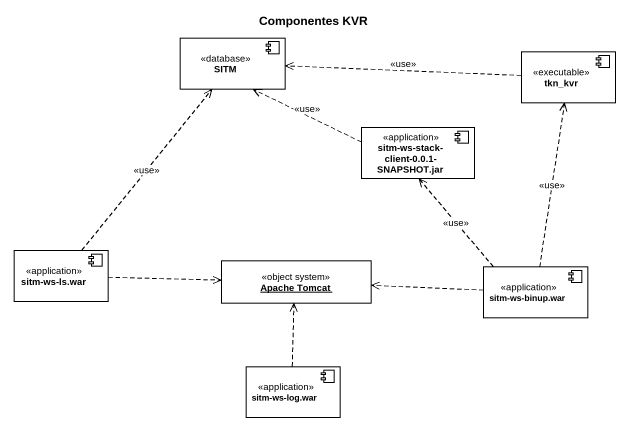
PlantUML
@startuml
title Componentes KVR
allowmixing
hide circle
hide empty members
component SITM <<database>>
component tkn_kvr <<executable>>
component "sitm-ws-stack-client-0.0.1-SNAPSHOT.jar" as sitm_ws_stack_client_0_0_1 <<application>>
component "sitm-ws-ls.war" as sitm_ws_ls_war <<application>>
object "Apache Tomcat" as Apache_Tomcat <<object system>>
component "sitm-ws-binup.war" as sitm_ws_binup_war <<application>>
component "sitm-ws-log.war" as sitm_ws_log_war <<application>>
tkn_kvr .left.> SITM : <<use>>
sitm_ws_stack_client_0_0_1 .left.> SITM : <<use>>
sitm_ws_ls_war .up.> SITM : <<use>>
sitm_ws_ls_war .right.> Apache_Tomcat
sitm_ws_binup_war .up.> tkn_kvr : <<use>>
sitm_ws_binup_war .up.> sitm_ws_stack_client_0_0_1 : <<use>>
sitm_ws_binup_war .left.> Apache_Tomcat
sitm_ws_log_war .up.> Apache_Tomcat
@enduml
